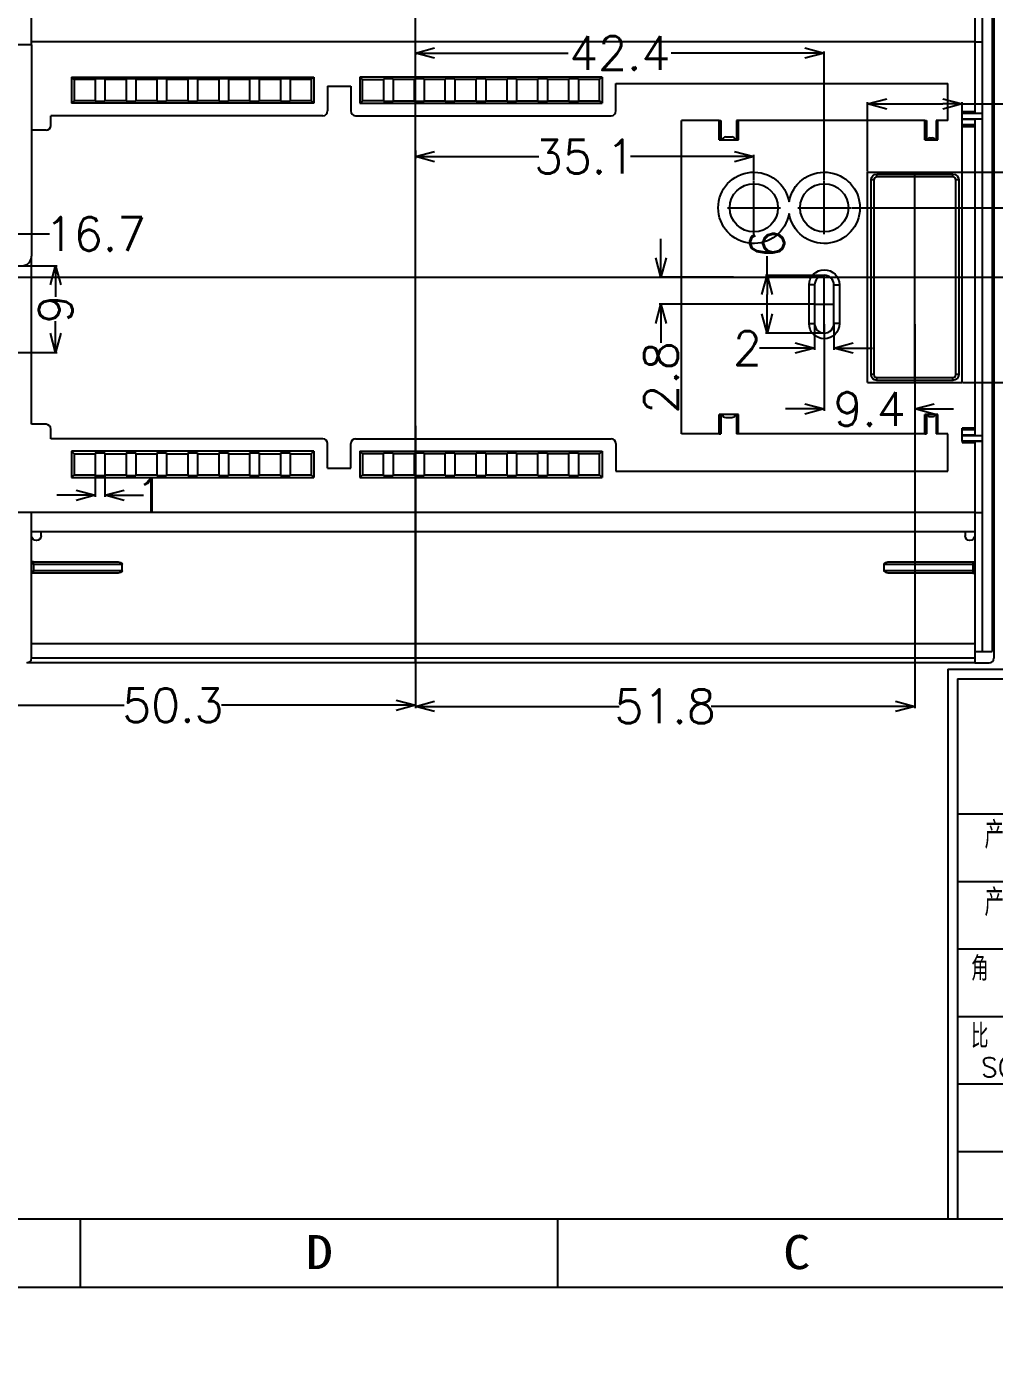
# Model space of a CAD drawing. Header units: millimetres. Extents: x 0 to 1853, y 0 to 821.
# Drawn here: x 1055.8 to 1156.1, y 392.6 to 531.5 of the extents above; entities that cross this region are included whole.
import ezdxf
from ezdxf.enums import TextEntityAlignment as Align
from ezdxf.lldxf.tags import DXFTag

# ---------------------------------------------------------------- set-up
doc = ezdxf.new("R2010")
doc.units = ezdxf.units.MM
doc.header["$MEASUREMENT"] = 0
doc.layers.get('0').update_dxf_attribs({"linetype": 'CONTINUOUS'})
doc.layers.get('Defpoints').update_dxf_attribs({"linetype": 'CONTINUOUS'})
for name, color, linetype in [('5', 7, 'CONTINUOUS'), ('6', 7, 'CONTINUOUS'), ('8', 7, 'CONTINUOUS')]:
    doc.layers.add(name, color=color, linetype=linetype)
doc.styles.get("Standard").update_dxf_attribs({"font": 'txt', "bigfont": 'gbcbig.shx'})
doc.styles.add('TEXTSTYLE_0', font='txt', dxfattribs={"width": 0.8})
doc.styles.add('TXT', font='txt.shx', dxfattribs={"bigfont": 'gbcbig.shx'})
tags = doc.linetypes.add('CENTER', pattern=[2, 1.25, -0.25, 0.25, -0.25]).pattern_tags.tags
tags[10:11] = [DXFTag(74, 4), DXFTag(75, 0), DXFTag(340, '0'), DXFTag(46, 0.0), DXFTag(50, 0.0), DXFTag(44, 0.0), DXFTag(45, 0.0)]
tags[8:9] = [DXFTag(74, 4), DXFTag(75, 0), DXFTag(340, '0'), DXFTag(46, 0.0), DXFTag(50, 0.0), DXFTag(44, 0.0), DXFTag(45, 0.0)]
tags[6:7] = [DXFTag(74, 4), DXFTag(75, 0), DXFTag(340, '0'), DXFTag(46, 0.0), DXFTag(50, 0.0), DXFTag(44, 0.0), DXFTag(45, 0.0)]
tags[4:5] = [DXFTag(74, 4), DXFTag(75, 0), DXFTag(340, '0'), DXFTag(46, 0.0), DXFTag(50, 0.0), DXFTag(44, 0.0), DXFTag(45, 0.0)]
doc.dimstyles.get("Standard").update_dxf_attribs({"dimtxt": 3.5, "dimasz": 2, "dimexe": 0.18, "dimexo": 0.0625, "dimgap": 0.09, "dimtad": 0, "dimzin": 0, "dimdsep": 46, "dimtxsty": 'Standard', "dimblk": 'OPEN30', "dimcen": 0.09, "dimclrd": 3, "dimclre": 3, "dimclrt": 6, "dimadec": 0, "dimazin": 0, "dimtfac": 1, "dimtdec": 4, "dimtofl": 0, "dimtmove": 0, "dimatfit": 3, "dimldrblk": 'OPEN30', "dimfxl": 0, "dimtolj": 1, "dimtzin": 0, "dimlwd": 0, "dimlwe": 0, "dimarcsym": 0})

# ---------------------------------------------------------------- blocks, each defined once
blk = doc.blocks.new('_Open30')
at = {"color": 0, "linetype": 'ByBlock', "lineweight": -2}
for p, q in [((-1, 0.268), (0, 0)), ((0, 0), (-1, -0.268)), ((0, 0), (-1, 0))]:
    blk.add_line(p, q, dxfattribs=at)
blk = doc.blocks.new('*D96')
at = {"color": 3}
for p, q in [((1096.07, 518.64), (1096.07, 517.84)), ((1131.17, 515.53), (1131.17, 518.2)), ((1098.07, 518.02), (1108.87, 518.02)), ((1129.17, 518.02), (1118.38, 518.02))]:
    blk.add_line(p, q, dxfattribs=at)
at = {"layer": 'Defpoints', "color": 0}
for p in [(1096.07, 518.7), (1096.07, 518.02), (1131.17, 515.46)]:
    blk.add_point(p, dxfattribs=at)
at = {"color": 3, "xscale": 2, "yscale": 2, "zscale": 2, "rotation": 180}
blk.add_blockref('_Open30', (1096.07, 518.02), dxfattribs=at)
at = {"color": 3, "xscale": 2, "yscale": 2, "zscale": 2}
blk.add_blockref('_Open30', (1131.17, 518.02), dxfattribs=at)
at = {"color": 6, "insert": (1113.62, 518.02), "char_height": 3.5, "attachment_point": 5}
blk.add_mtext('\\A1;35.1', dxfattribs=at)
blk = doc.blocks.new('*D97')
at = {"color": 3}
for p, q in [((1096.07, 528.87), (1096.07, 528.58)), ((1098.07, 528.76), (1111.93, 528.76)), ((1136.47, 528.76), (1122.61, 528.76)), ((1138.47, 515.53), (1138.47, 528.94))]:
    blk.add_line(p, q, dxfattribs=at)
at = {"layer": 'Defpoints', "color": 0}
for p in [(1096.07, 528.93), (1096.07, 528.76), (1138.47, 515.46)]:
    blk.add_point(p, dxfattribs=at)
at = {"color": 3, "xscale": 2, "yscale": 2, "zscale": 2, "rotation": 180}
blk.add_blockref('_Open30', (1096.07, 528.76), dxfattribs=at)
at = {"color": 3, "xscale": 2, "yscale": 2, "zscale": 2}
blk.add_blockref('_Open30', (1138.47, 528.76), dxfattribs=at)
at = {"color": 6, "insert": (1117.27, 528.76), "char_height": 3.5, "attachment_point": 5}
blk.add_mtext('\\A1;42.4', dxfattribs=at)
blk = doc.blocks.new('*D98')
at = {"color": 3}
for p, q in [((1160.04, 514.71), (1160.04, 516.71)), ((1141.29, 512.71), (1160.22, 512.71)), ((1141.29, 505.51), (1160.22, 505.51)), ((1160.04, 503.51), (1160.04, 501.51))]:
    blk.add_line(p, q, dxfattribs=at)
at = {"layer": 'Defpoints', "color": 0}
for p in [(1141.22, 512.71), (1141.22, 505.51), (1160.04, 505.51)]:
    blk.add_point(p, dxfattribs=at)
at = {"color": 3, "xscale": 2, "yscale": 2, "zscale": 2}
for p, rotation in [((1160.04, 512.71), 270), ((1160.04, 505.51), 90)]:
    blk.add_blockref('_Open30', p, dxfattribs=dict(at, rotation=rotation))
at = {"color": 6, "insert": (1160.04, 509.11), "char_height": 3.5, "attachment_point": 5, "rotation": 90}
blk.add_mtext('\\A1;7.2', dxfattribs=at)
blk = doc.blocks.new('*D99')
at = {"color": 3}
for p, q in [((1142.97, 516.48), (1142.97, 523.66)), ((1144.97, 523.48), (1150.77, 523.48)), ((1152.77, 516.48), (1152.77, 523.66)), ((1152.77, 523.48), (1158.43, 523.48))]:
    blk.add_line(p, q, dxfattribs=at)
at = {"layer": 'Defpoints', "color": 0}
for p in [(1152.77, 523.48), (1142.97, 516.41), (1152.77, 516.41)]:
    blk.add_point(p, dxfattribs=at)
at = {"color": 3, "xscale": 2, "yscale": 2, "zscale": 2, "rotation": 180}
blk.add_blockref('_Open30', (1142.97, 523.48), dxfattribs=at)
at = {"color": 3, "xscale": 2, "yscale": 2, "zscale": 2}
blk.add_blockref('_Open30', (1152.77, 523.48), dxfattribs=at)
at = {"color": 6, "insert": (1162.02, 523.48), "char_height": 3.5, "attachment_point": 5}
blk.add_mtext('\\A1;9.8', dxfattribs=at)
blk = doc.blocks.new('*D100')
at = {"color": 3}
for p, q in [((1152.27, 516.41), (1167.5, 516.41)), ((1167.32, 514.41), (1167.32, 496.61)), ((1152.84, 494.61), (1167.5, 494.61)), ((1167.32, 494.61), (1167.32, 491.45))]:
    blk.add_line(p, q, dxfattribs=at)
at = {"layer": 'Defpoints', "color": 0}
for p in [(1152.21, 516.41), (1152.77, 494.61), (1167.32, 494.61)]:
    blk.add_point(p, dxfattribs=at)
at = {"color": 3, "xscale": 2, "yscale": 2, "zscale": 2}
for p, rotation in [((1167.32, 516.41), 90), ((1167.32, 494.61), 270)]:
    blk.add_blockref('_Open30', p, dxfattribs=dict(at, rotation=rotation))
at = {"color": 6, "insert": (1167.32, 486.69), "char_height": 3.5, "attachment_point": 5, "rotation": 90}
blk.add_mtext('\\A1;21.8', dxfattribs=at)
blk = doc.blocks.new('*D109')
at = {"color": 3}
for p, q in [((1657.14, 691.76), (1661.99, 689.6)), ((1666.01, 687.77), (1666.19, 687.77)), ((1666.1, 687.68), (1666.1, 687.86))]:
    blk.add_line(p, q, dxfattribs=at)
at = {"layer": 'Defpoints', "color": 0}
for p in [(1663.81, 688.78), (1668.38, 686.75)]:
    blk.add_point(p, dxfattribs=at)
at = {"color": 3, "xscale": 2, "yscale": 2, "zscale": 2, "rotation": 335.9949340820313}
blk.add_blockref('_Open30', (1663.81, 688.78), dxfattribs=at)
at = {"color": 6, "insert": (1654.39, 692.98), "char_height": 3.5, "attachment_point": 5, "rotation": 335.9949}
blk.add_mtext('\\A1;∅5', dxfattribs=at)
blk = doc.blocks.new('*D115')
at = {"color": 3}
for p, q in [((1147.87, 496.02), (1147.87, 460.83)), ((1096.07, 490.12), (1096.07, 460.83)), ((1098.07, 461.01), (1117.22, 461.01)), ((1145.87, 461.01), (1126.73, 461.01))]:
    blk.add_line(p, q, dxfattribs=at)
at = {"layer": 'Defpoints', "color": 0}
for p in [(1147.87, 496.09), (1096.07, 490.18), (1096.07, 461.01)]:
    blk.add_point(p, dxfattribs=at)
at = {"color": 3, "xscale": 2, "yscale": 2, "zscale": 2, "rotation": 180}
blk.add_blockref('_Open30', (1096.07, 461.01), dxfattribs=at)
at = {"color": 3, "xscale": 2, "yscale": 2, "zscale": 2}
blk.add_blockref('_Open30', (1147.87, 461.01), dxfattribs=at)
at = {"color": 6, "insert": (1121.97, 461.01), "char_height": 3.5, "attachment_point": 5}
blk.add_mtext('\\A1;51.8', dxfattribs=at)
blk = doc.blocks.new('*D120')
at = {"color": 3}
for p, q in [((1062.88, 485.41), (1062.88, 482.73)), ((1063.88, 485.41), (1063.88, 482.73)), ((1060.88, 482.91), (1058.88, 482.91)), ((1065.88, 482.91), (1067.88, 482.91))]:
    blk.add_line(p, q, dxfattribs=at)
at = {"layer": 'Defpoints', "color": 0}
for p in [(1062.88, 485.47), (1063.88, 485.47), (1063.88, 482.91)]:
    blk.add_point(p, dxfattribs=at)
at = {"color": 3, "xscale": 2, "yscale": 2, "zscale": 2}
blk.add_blockref('_Open30', (1062.88, 482.91), dxfattribs=at)
at = {"color": 3, "xscale": 2, "yscale": 2, "zscale": 2, "rotation": 180}
blk.add_blockref('_Open30', (1063.88, 482.91), dxfattribs=at)
at = {"color": 6, "insert": (1068.55, 482.91), "char_height": 3.5, "attachment_point": 5}
blk.add_mtext('\\A1;1', dxfattribs=at)
blk = doc.blocks.new('*D121')
at = {"color": 3}
for p, q in [((1037.57, 504.58), (1037.57, 510.18)), ((1039.57, 510), (1052.27, 510)), ((1054.27, 504.58), (1054.27, 510.18)), ((1054.27, 510), (1058.14, 510))]:
    blk.add_line(p, q, dxfattribs=at)
at = {"layer": 'Defpoints', "color": 0}
for p in [(1054.27, 510), (1037.57, 504.51), (1054.27, 504.51)]:
    blk.add_point(p, dxfattribs=at)
at = {"color": 3, "xscale": 2, "yscale": 2, "zscale": 2, "rotation": 180}
blk.add_blockref('_Open30', (1037.57, 510), dxfattribs=at)
at = {"color": 3, "xscale": 2, "yscale": 2, "zscale": 2}
blk.add_blockref('_Open30', (1054.27, 510), dxfattribs=at)
at = {"color": 6, "insert": (1062.9, 510), "char_height": 3.5, "attachment_point": 5}
blk.add_mtext('\\A1;16.7', dxfattribs=at)
blk = doc.blocks.new('*D122')
at = {"color": 3}
for p, q in [((1045.77, 500.2), (1045.77, 460.95)), ((1096.07, 474.32), (1096.07, 460.95)), ((1047.77, 461.13), (1065.88, 461.13)), ((1094.07, 461.13), (1075.97, 461.13))]:
    blk.add_line(p, q, dxfattribs=at)
at = {"layer": 'Defpoints', "color": 0}
for p in [(1045.77, 500.27), (1096.07, 474.38), (1096.07, 461.13)]:
    blk.add_point(p, dxfattribs=at)
at = {"color": 3, "xscale": 2, "yscale": 2, "zscale": 2, "rotation": 180}
blk.add_blockref('_Open30', (1045.77, 461.13), dxfattribs=at)
at = {"color": 3, "xscale": 2, "yscale": 2, "zscale": 2}
blk.add_blockref('_Open30', (1096.07, 461.13), dxfattribs=at)
at = {"color": 6, "insert": (1070.92, 461.13), "char_height": 3.5, "attachment_point": 5}
blk.add_mtext('\\A1;50.3', dxfattribs=at)
blk = doc.blocks.new('*D124')
at = {"color": 3}
for p, q in [((1054.76, 506.71), (1058.94, 506.71)), ((1058.76, 504.71), (1058.76, 503.47)), ((1058.76, 499.71), (1058.76, 500.96)), ((1054.34, 497.71), (1058.94, 497.71))]:
    blk.add_line(p, q, dxfattribs=at)
at = {"layer": 'Defpoints', "color": 0}
for p in [(1054.7, 506.71), (1058.76, 506.71), (1054.27, 497.71)]:
    blk.add_point(p, dxfattribs=at)
at = {"color": 3, "xscale": 2, "yscale": 2, "zscale": 2}
for p, rotation in [((1058.76, 506.71), 90), ((1058.76, 497.71), 270)]:
    blk.add_blockref('_Open30', p, dxfattribs=dict(at, rotation=rotation))
at = {"color": 6, "insert": (1058.76, 502.21), "char_height": 3.5, "attachment_point": 5, "rotation": 90}
blk.add_mtext('\\A1;9', dxfattribs=at)
blk = doc.blocks.new('*D151')
at = {"color": 3}
for p, q in [((1137.47, 500.65), (1137.47, 497.98)), ((1139.47, 500.65), (1139.47, 497.98)), ((1135.47, 498.16), (1131.75, 498.16)), ((1141.47, 498.16), (1143.47, 498.16))]:
    blk.add_line(p, q, dxfattribs=at)
at = {"layer": 'Defpoints', "color": 0}
for p in [(1137.47, 500.71), (1139.47, 500.71), (1139.47, 498.16)]:
    blk.add_point(p, dxfattribs=at)
at = {"color": 3, "xscale": 2, "yscale": 2, "zscale": 2}
blk.add_blockref('_Open30', (1137.47, 498.16), dxfattribs=at)
at = {"color": 3, "xscale": 2, "yscale": 2, "zscale": 2, "rotation": 180}
blk.add_blockref('_Open30', (1139.47, 498.16), dxfattribs=at)
at = {"color": 6, "insert": (1130.5, 498.16), "char_height": 3.5, "attachment_point": 5}
blk.add_mtext('\\A1;2', dxfattribs=at)
blk = doc.blocks.new('*D152')
at = {"color": 3}
for p, q in [((1132.55, 505.71), (1132.55, 507.71)), ((1138.41, 505.71), (1132.37, 505.71)), ((1132.55, 501.71), (1132.55, 503.71)), ((1138.41, 499.71), (1132.37, 499.71))]:
    blk.add_line(p, q, dxfattribs=at)
at = {"layer": 'Defpoints', "color": 0}
for p in [(1132.55, 505.71), (1138.47, 505.71), (1138.47, 499.71)]:
    blk.add_point(p, dxfattribs=at)
at = {"color": 3, "xscale": 2, "yscale": 2, "zscale": 2}
for p, rotation in [((1132.55, 505.71), 90), ((1132.55, 499.71), 270)]:
    blk.add_blockref('_Open30', p, dxfattribs=dict(at, rotation=rotation))
at = {"color": 6, "insert": (1132.55, 508.97), "char_height": 3.5, "attachment_point": 5, "rotation": 90}
blk.add_mtext('\\A1;6', dxfattribs=at)
blk = doc.blocks.new('*D153')
at = {"color": 3}
for p, q in [((1138.47, 500.65), (1138.47, 491.67)), ((1147.87, 500.65), (1147.87, 491.67)), ((1136.47, 491.85), (1134.47, 491.85)), ((1149.87, 491.85), (1151.87, 491.85))]:
    blk.add_line(p, q, dxfattribs=at)
at = {"layer": 'Defpoints', "color": 0}
for p in [(1138.47, 500.71), (1147.87, 500.71), (1147.87, 491.85)]:
    blk.add_point(p, dxfattribs=at)
at = {"color": 3, "xscale": 2, "yscale": 2, "zscale": 2}
blk.add_blockref('_Open30', (1138.47, 491.85), dxfattribs=at)
at = {"color": 3, "xscale": 2, "yscale": 2, "zscale": 2, "rotation": 180}
blk.add_blockref('_Open30', (1147.87, 491.85), dxfattribs=at)
at = {"color": 6, "insert": (1143.17, 491.85), "char_height": 3.5, "attachment_point": 5}
blk.add_mtext('\\A1;9.4', dxfattribs=at)
blk = doc.blocks.new('*D154')
at = {"color": 3}
for p, q in [((1121.54, 507.51), (1121.54, 509.51)), ((1129.07, 505.51), (1121.36, 505.51)), ((1137.58, 502.71), (1121.36, 502.71)), ((1121.54, 500.71), (1121.54, 498.71))]:
    blk.add_line(p, q, dxfattribs=at)
at = {"layer": 'Defpoints', "color": 0}
for p in [(1121.54, 505.51), (1129.13, 505.51), (1137.64, 502.71)]:
    blk.add_point(p, dxfattribs=at)
at = {"color": 3, "xscale": 2, "yscale": 2, "zscale": 2}
for p, rotation in [((1121.54, 505.51), 270), ((1121.54, 502.71), 90)]:
    blk.add_blockref('_Open30', p, dxfattribs=dict(at, rotation=rotation))
at = {"color": 6, "insert": (1121.54, 495.12), "char_height": 3.5, "attachment_point": 5, "rotation": 90}
blk.add_mtext('\\A1;2.8', dxfattribs=at)
blk = doc.blocks.new('44aa')
at = {"color": 7, "linetype": 'Continuous'}
for p, q in [((-289.93, 7.07), (-7.07, 7.07)), ((-198, 0), (-198, 7.07)), ((-148.5, 0), (-148.5, 7.07)), ((-297, 0), (0, 0))]:
    blk.add_line(p, q, dxfattribs=at)
at = {"color": 2, "style": 'TEXTSTYLE_0', "width": 0.792988}
for s, p, p2 in [('D', (-174.65, 1.86), (-171.82, 1.86)), ('C', (-125.15, 1.86), (-122.32, 1.86))]:
    blk.add_text(s, height=3.54, dxfattribs=at).set_placement(p, p2, align=Align.FIT)
blk = doc.blocks.new('SUN_6HWZ35TKUHLG5E9ZFKZ2V2VAJLS')
blk.add_blockref('44aa', (0, 0))

msp = doc.modelspace()

# ---------------------------------------------------------------- linework, layer by layer
for p, q in [((1151.281, 464.862), (1252.281, 464.862)), ((1151.281, 464.862), (1151.281, 407.862)), ((1152.281, 463.862), (1152.281, 407.862)), ((1152.281, 463.862), (1252.281, 463.862)), ((1152.281, 449.862), (1252.281, 449.862)), ((1152.281, 442.862), (1252.281, 442.862)), ((1152.281, 435.862), (1252.281, 435.862)), ((1152.281, 428.862), (1252.281, 428.862)), ((1152.281, 421.862), (1252.281, 421.862)), ((1152.281, 414.862), (1252.281, 414.862)), ((1152.281, 407.862), (1252.281, 407.862))]:
    msp.add_line(p, q)
at = {"layer": '5', "color": 23}
for p, q in [((1057.273, 478.713), (1057.273, 479.113)), ((1153.073, 479.113), (1153.073, 478.713)), ((1056.473, 476.013), (1056.273, 476.013)), ((1056.473, 475.713), (1056.473, 476.013)), ((1056.473, 476.013), (1065.008, 476.013)), ((1056.473, 475.713), (1056.473, 475.113)), ((1065.673, 475.713), (1056.473, 475.713)), ((1056.473, 475.113), (1065.673, 475.113)), ((1056.473, 474.813), (1056.473, 475.113)), ((1065.673, 475.113), (1065.673, 475.713)), ((1144.673, 475.113), (1144.673, 475.713)), ((1153.873, 475.713), (1144.673, 475.713)), ((1144.673, 475.113), (1153.873, 475.113)), ((1145.338, 476.013), (1153.873, 476.013)), ((1153.873, 476.013), (1153.873, 475.713)), ((1153.873, 476.013), (1154.073, 476.013)), ((1153.873, 475.713), (1153.873, 475.113)), ((1153.873, 475.113), (1153.873, 474.813)), ((1056.473, 474.813), (1056.273, 474.813)), ((1065.008, 474.813), (1056.473, 474.813)), ((1153.873, 474.813), (1145.338, 474.813)), ((1153.873, 474.813), (1154.073, 474.813)), ((1154.073, 467.513), (1056.273, 467.513)), ((1154.072, 465.513), (1055.774, 465.513)), ((1154.072, 466.013), (1056.274, 466.013))]:
    msp.add_line(p, q, dxfattribs=at)
at = {"layer": '5', "color": 23, "extrusion": (0, 0, -1)}
for centre in [(-1056.773, 478.713), (-1153.573, 478.713)]:
    msp.add_arc(centre, 0.5, 180, 0, dxfattribs=at)
for centre, major_axis, start_param, end_param in [((1065.008, 475.713), (0.665, 0), 4.712389, 6.2831853), ((1065.008, 475.113), (-0.665, 0), 3.1415927, 4.712389), ((1145.338, 475.713), (-0.665, 0), 0, 1.5707963), ((1145.338, 475.113), (0.665, 0), 1.5707963, 3.1415927)]:
    msp.add_ellipse(centre, major_axis=major_axis, ratio=0.4512199, start_param=start_param, end_param=end_param, dxfattribs=at)
at = {"layer": '6', "color": 43}
for p, q in [((1128.273, 520.063), (1128.573, 520.063)), ((1128.573, 520.063), (1128.873, 520.063)), ((1149.473, 519.963), (1149.573, 519.963)), ((1149.573, 519.963), (1149.673, 519.963)), ((1143.623, 515.613), (1143.323, 515.613)), ((1143.323, 495.413), (1143.323, 515.613)), ((1143.623, 515.613), (1143.623, 495.413)), ((1143.923, 515.913), (1143.923, 516.213)), ((1143.923, 516.213), (1151.823, 516.213)), ((1151.823, 515.913), (1143.923, 515.913)), ((1151.823, 515.913), (1151.823, 516.213)), ((1152.123, 495.413), (1152.123, 515.613)), ((1152.423, 515.613), (1152.123, 515.613)), ((1152.423, 515.613), (1152.423, 495.413)), ((1143.623, 495.413), (1143.323, 495.413)), ((1143.923, 494.813), (1143.923, 495.113)), ((1143.923, 495.113), (1151.823, 495.113)), ((1151.823, 494.813), (1143.923, 494.813)), ((1151.823, 494.813), (1151.823, 495.113)), ((1152.423, 495.413), (1152.123, 495.413)), ((1128.273, 490.963), (1128.573, 490.963)), ((1128.573, 490.963), (1128.873, 490.963)), ((1149.473, 491.063), (1149.573, 491.063)), ((1149.573, 491.063), (1149.673, 491.063))]:
    msp.add_line(p, q, dxfattribs=at)
for centre, radius, start, end in [((1128.273, 519.663), 0.4, 90, 165.52128), ((1128.873, 519.663), 0.4, 14.47872, 90), ((1149.473, 519.563), 0.4, 90, 150), ((1149.673, 519.563), 0.4, 30, 90), ((1143.923, 515.613), 0.3, 90, 180), ((1151.823, 515.613), 0.3, 0, 90), ((1143.923, 495.413), 0.3, 180, 270), ((1151.823, 495.413), 0.3, 270, 0), ((1128.273, 491.363), 0.4, 194.47872, 270), ((1128.873, 491.363), 0.4, 270, 345.52128), ((1149.473, 491.463), 0.4, 210, 270), ((1149.673, 491.463), 0.4, 270, 330)]:
    msp.add_arc(centre, radius, start, end, dxfattribs=at)
at = {"layer": '6', "color": 43, "extrusion": (0, 0, -1)}
for centre, start, end in [((-1143.923, 515.613), 0, 90), ((-1151.823, 515.613), 90, 180), ((-1143.923, 495.413), 270, 0), ((-1151.823, 495.413), 180, 270)]:
    msp.add_arc(centre, 0.6, start, end, dxfattribs=at)
at = {"layer": '8', "color": 163}
for p, q in [((1056.273, 529.613), (1056.273, 545.513)), ((1156.073, 545.013), (1156.073, 466.013)), ((1154.073, 544.313), (1154.073, 529.913)), ((1154.873, 466.713), (1154.873, 544.313)), ((1155.873, 544.313), (1155.873, 466.713)), ((1056.273, 529.613), (1054.273, 529.613)), ((1154.073, 529.913), (1056.273, 529.913)), ((1056.273, 529.613), (1056.273, 507.713)), ((1154.073, 529.913), (1154.873, 529.913)), ((1154.073, 529.913), (1154.073, 522.539)), ((1086.973, 525.313), (1089.373, 525.313)), ((1086.973, 525.313), (1086.973, 522.763)), ((1089.373, 525.313), (1089.373, 522.763)), ((1116.873, 525.613), (1151.273, 525.613)), ((1116.873, 522.763), (1116.873, 525.613)), ((1151.273, 521.763), (1151.273, 525.613)), ((1154.073, 522.665), (1152.773, 522.665)), ((1152.773, 522.523), (1152.773, 522.665)), ((1152.773, 522.523), (1154.873, 522.523)), ((1152.773, 521.923), (1152.773, 522.523)), ((1154.073, 522.539), (1154.873, 522.539)), ((1086.473, 522.263), (1058.273, 522.263)), ((1058.273, 521.263), (1058.273, 522.263)), ((1089.873, 522.263), (1116.373, 522.263)), ((1123.673, 489.263), (1123.673, 521.763)), ((1127.573, 521.763), (1123.673, 521.763)), ((1127.573, 519.763), (1127.573, 521.763)), ((1127.573, 521.763), (1127.758, 521.763)), ((1127.758, 521.763), (1127.758, 519.763)), ((1129.388, 521.763), (1129.388, 519.763)), ((1129.573, 521.763), (1129.388, 521.763)), ((1129.573, 519.763), (1129.573, 521.763)), ((1148.899, 521.763), (1129.573, 521.763)), ((1148.899, 519.763), (1148.899, 521.763)), ((1148.899, 521.763), (1149.084, 521.763)), ((1149.084, 521.763), (1149.084, 519.763)), ((1150.063, 521.763), (1150.063, 519.763)), ((1150.248, 521.763), (1150.063, 521.763)), ((1150.248, 519.763), (1150.248, 521.763)), ((1151.273, 521.763), (1150.248, 521.763)), ((1152.773, 521.903), (1152.773, 521.923)), ((1154.873, 521.923), (1152.773, 521.923)), ((1152.773, 521.303), (1152.773, 521.903)), ((1152.773, 521.903), (1154.073, 521.903)), ((1154.073, 521.303), (1152.773, 521.303)), ((1152.773, 521.303), (1152.773, 521.161)), ((1152.773, 521.161), (1154.073, 521.161)), ((1154.073, 521.903), (1154.073, 489.123)), ((1057.773, 520.763), (1056.273, 520.763)), ((1127.573, 519.763), (1129.573, 519.763)), ((1148.899, 519.763), (1150.248, 519.763)), ((1142.973, 516.413), (1152.773, 516.413)), ((1142.973, 494.613), (1142.973, 516.413)), ((1152.773, 494.613), (1152.773, 516.413)), ((1056.273, 490.263), (1056.273, 507.713)), ((1136.898, 500.713), (1136.898, 504.713)), ((1137.473, 504.713), (1136.898, 504.713)), ((1137.473, 504.713), (1137.473, 500.713)), ((1139.473, 500.713), (1139.473, 504.713)), ((1139.473, 504.713), (1140.049, 504.713)), ((1140.049, 504.713), (1140.049, 500.713)), ((1136.898, 500.713), (1137.473, 500.713)), ((1140.049, 500.713), (1139.473, 500.713)), ((1142.973, 494.613), (1152.773, 494.613)), ((1129.573, 491.263), (1127.573, 491.263)), ((1127.573, 489.263), (1127.573, 491.263)), ((1127.758, 491.263), (1127.758, 489.263)), ((1129.388, 491.263), (1129.388, 489.263)), ((1129.573, 489.263), (1129.573, 491.263)), ((1150.248, 491.263), (1148.899, 491.263)), ((1148.899, 489.263), (1148.899, 491.263)), ((1149.084, 491.263), (1149.084, 489.263)), ((1150.063, 491.263), (1150.063, 489.263)), ((1150.248, 489.263), (1150.248, 491.263)), ((1057.773, 490.263), (1056.273, 490.263)), ((1058.273, 488.763), (1058.273, 489.763)), ((1127.573, 489.263), (1123.673, 489.263)), ((1127.573, 489.263), (1127.758, 489.263)), ((1129.573, 489.263), (1129.388, 489.263)), ((1148.899, 489.263), (1129.573, 489.263)), ((1148.899, 489.263), (1149.084, 489.263)), ((1150.248, 489.263), (1150.063, 489.263)), ((1151.273, 489.263), (1150.248, 489.263)), ((1151.273, 485.413), (1151.273, 489.263)), ((1154.073, 489.865), (1152.773, 489.865)), ((1152.773, 489.723), (1152.773, 489.865)), ((1152.773, 489.723), (1154.073, 489.723)), ((1152.773, 489.123), (1152.773, 489.723)), ((1154.073, 489.123), (1152.773, 489.123)), ((1152.773, 489.123), (1152.773, 489.103)), ((1152.773, 489.103), (1154.873, 489.103)), ((1152.773, 488.503), (1152.773, 489.103)), ((1086.473, 488.763), (1058.273, 488.763)), ((1086.973, 485.713), (1086.973, 488.263)), ((1089.373, 485.713), (1089.373, 488.263)), ((1089.873, 488.763), (1116.373, 488.763)), ((1116.873, 488.263), (1116.873, 485.413)), ((1154.873, 488.503), (1152.773, 488.503)), ((1152.773, 488.503), (1152.773, 488.361)), ((1152.773, 488.361), (1154.073, 488.361)), ((1154.873, 488.487), (1154.073, 488.487)), ((1154.073, 488.487), (1154.073, 481.113)), ((1086.973, 485.713), (1089.373, 485.713)), ((1116.873, 485.413), (1151.273, 485.413)), ((1056.273, 481.113), (1054.273, 481.113)), ((1056.273, 466.013), (1056.273, 481.113)), ((1154.073, 481.113), (1056.273, 481.113)), ((1154.073, 481.113), (1154.073, 466.713)), ((1154.073, 481.113), (1154.873, 481.113)), ((1154.073, 479.113), (1056.273, 479.113)), ((1154.073, 466.713), (1155.873, 466.713)), ((1154.073, 466.713), (1154.073, 465.513)), ((1154.073, 465.513), (1155.573, 465.513))]:
    msp.add_line(p, q, dxfattribs=at)
at = {"layer": '8', "color": 1, "linetype": 'CENTER', "ltscale": 8.128}
for p, q in [((1096.073, 465.513), (1096.073, 545.513)), ((1036.073, 505.513), (1156.073, 505.513))]:
    msp.add_line(p, q, dxfattribs=at)
at = {"layer": '8', "color": 151}
for p, q in [((1060.42, 526.268), (1085.529, 526.268)), ((1060.42, 526.268), (1060.42, 523.558)), ((1060.675, 526.013), (1060.42, 526.268)), ((1062.875, 526.013), (1060.675, 526.013)), ((1060.675, 526.013), (1060.675, 523.813)), ((1063.875, 526.093), (1062.875, 526.093)), ((1062.875, 526.093), (1062.875, 523.732)), ((1063.875, 526.093), (1063.875, 523.732)), ((1066.075, 526.013), (1063.875, 526.013)), ((1067.075, 526.093), (1066.075, 526.093)), ((1066.075, 526.093), (1066.075, 523.732)), ((1067.075, 526.093), (1067.075, 523.732)), ((1069.275, 526.013), (1067.075, 526.013)), ((1070.275, 526.093), (1069.275, 526.093)), ((1069.275, 526.093), (1069.275, 523.732)), ((1070.275, 526.093), (1070.275, 523.732)), ((1072.475, 526.013), (1070.275, 526.013)), ((1073.475, 526.093), (1072.475, 526.093)), ((1072.475, 526.093), (1072.475, 523.732)), ((1073.475, 526.093), (1073.475, 523.732)), ((1075.675, 526.013), (1073.475, 526.013)), ((1076.675, 526.093), (1075.675, 526.093)), ((1075.675, 526.093), (1075.675, 523.732)), ((1076.675, 526.093), (1076.675, 523.732)), ((1078.875, 526.013), (1076.675, 526.013)), ((1079.875, 526.093), (1078.875, 526.093)), ((1078.875, 526.093), (1078.875, 523.732)), ((1079.875, 526.093), (1079.875, 523.732)), ((1082.075, 526.013), (1079.875, 526.013)), ((1083.075, 526.093), (1082.075, 526.093)), ((1082.075, 526.093), (1082.075, 523.732)), ((1083.075, 526.093), (1083.075, 523.732)), ((1085.275, 526.013), (1083.075, 526.013)), ((1085.275, 526.013), (1085.529, 526.268)), ((1085.275, 526.013), (1085.275, 523.813)), ((1085.529, 526.268), (1085.529, 523.558)), ((1115.429, 526.268), (1090.319, 526.268)), ((1090.319, 526.268), (1090.319, 523.558)), ((1090.574, 526.013), (1090.319, 526.268)), ((1090.574, 526.013), (1092.774, 526.013)), ((1090.574, 523.813), (1090.574, 526.013)), ((1093.774, 526.093), (1092.774, 526.093)), ((1092.774, 526.093), (1092.774, 523.732)), ((1093.774, 526.093), (1093.774, 523.732)), ((1095.974, 526.013), (1093.774, 526.013)), ((1096.974, 526.093), (1095.974, 526.093)), ((1095.974, 523.732), (1095.974, 526.093)), ((1096.974, 526.093), (1096.974, 523.732)), ((1099.174, 526.013), (1096.974, 526.013)), ((1100.174, 526.093), (1099.174, 526.093)), ((1099.174, 523.732), (1099.174, 526.093)), ((1100.174, 526.093), (1100.174, 523.732)), ((1102.374, 526.013), (1100.174, 526.013)), ((1103.374, 526.093), (1102.374, 526.093)), ((1102.374, 523.732), (1102.374, 526.093)), ((1103.374, 526.093), (1103.374, 523.732)), ((1105.574, 526.013), (1103.374, 526.013)), ((1106.574, 526.093), (1105.574, 526.093)), ((1105.574, 523.732), (1105.574, 526.093)), ((1106.574, 526.093), (1106.574, 523.732)), ((1108.774, 526.013), (1106.574, 526.013)), ((1109.774, 526.093), (1108.774, 526.093)), ((1108.774, 523.732), (1108.774, 526.093)), ((1109.774, 526.093), (1109.774, 523.732)), ((1111.974, 526.013), (1109.774, 526.013)), ((1112.974, 526.093), (1111.974, 526.093)), ((1111.974, 523.732), (1111.974, 526.093)), ((1112.974, 526.093), (1112.974, 523.732)), ((1115.174, 526.013), (1112.974, 526.013)), ((1115.174, 526.013), (1115.429, 526.268)), ((1115.174, 523.813), (1115.174, 526.013)), ((1115.429, 526.268), (1115.429, 523.558)), ((1060.675, 523.813), (1060.42, 523.558)), ((1062.875, 523.813), (1060.675, 523.813)), ((1063.875, 523.732), (1062.875, 523.732)), ((1066.075, 523.813), (1063.875, 523.813)), ((1067.075, 523.732), (1066.075, 523.732)), ((1069.275, 523.813), (1067.075, 523.813)), ((1070.275, 523.732), (1069.275, 523.732)), ((1072.475, 523.813), (1070.275, 523.813)), ((1073.475, 523.732), (1072.475, 523.732)), ((1075.675, 523.813), (1073.475, 523.813)), ((1076.675, 523.732), (1075.675, 523.732)), ((1078.875, 523.813), (1076.675, 523.813)), ((1079.875, 523.732), (1078.875, 523.732)), ((1082.075, 523.813), (1079.875, 523.813)), ((1083.075, 523.732), (1082.075, 523.732)), ((1085.275, 523.813), (1083.075, 523.813)), ((1085.275, 523.813), (1085.529, 523.558)), ((1090.574, 523.813), (1090.319, 523.558)), ((1092.774, 523.813), (1090.574, 523.813)), ((1093.774, 523.732), (1092.774, 523.732)), ((1093.774, 523.813), (1095.974, 523.813)), ((1096.974, 523.732), (1095.974, 523.732)), ((1096.974, 523.813), (1099.174, 523.813)), ((1100.174, 523.732), (1099.174, 523.732)), ((1100.174, 523.813), (1102.374, 523.813)), ((1103.374, 523.732), (1102.374, 523.732)), ((1103.374, 523.813), (1105.574, 523.813)), ((1106.574, 523.732), (1105.574, 523.732)), ((1106.574, 523.813), (1108.774, 523.813)), ((1109.774, 523.732), (1108.774, 523.732)), ((1109.774, 523.813), (1111.974, 523.813)), ((1112.974, 523.732), (1111.974, 523.732)), ((1112.974, 523.813), (1115.174, 523.813)), ((1115.174, 523.813), (1115.429, 523.558)), ((1085.529, 523.558), (1060.42, 523.558)), ((1090.319, 523.558), (1115.429, 523.558)), ((1085.529, 487.468), (1060.42, 487.468)), ((1060.42, 487.468), (1060.42, 484.759)), ((1060.675, 487.214), (1060.42, 487.468)), ((1060.675, 487.214), (1062.875, 487.214)), ((1060.675, 487.214), (1060.675, 485.014)), ((1062.875, 487.294), (1063.875, 487.294)), ((1062.875, 487.294), (1062.875, 484.933)), ((1063.875, 487.294), (1063.875, 484.933)), ((1063.875, 487.214), (1066.075, 487.214)), ((1066.075, 487.294), (1067.075, 487.294)), ((1066.075, 487.294), (1066.075, 484.933)), ((1067.075, 487.294), (1067.075, 484.933)), ((1067.075, 487.214), (1069.275, 487.214)), ((1069.275, 487.294), (1070.275, 487.294)), ((1069.275, 487.294), (1069.275, 484.933)), ((1070.275, 487.294), (1070.275, 484.933)), ((1070.275, 487.214), (1072.475, 487.214)), ((1072.475, 487.294), (1073.475, 487.294)), ((1072.475, 487.294), (1072.475, 484.933)), ((1073.475, 487.294), (1073.475, 484.933)), ((1073.475, 487.214), (1075.675, 487.214)), ((1075.675, 487.294), (1076.675, 487.294)), ((1075.675, 487.294), (1075.675, 484.933)), ((1076.675, 487.294), (1076.675, 484.933)), ((1076.675, 487.214), (1078.875, 487.214)), ((1078.875, 487.294), (1079.875, 487.294)), ((1078.875, 487.294), (1078.875, 484.933)), ((1079.875, 487.294), (1079.875, 484.933)), ((1079.875, 487.214), (1082.075, 487.214)), ((1082.075, 487.294), (1083.075, 487.294)), ((1082.075, 487.294), (1082.075, 484.933)), ((1083.075, 487.294), (1083.075, 484.933)), ((1083.075, 487.214), (1085.275, 487.214)), ((1085.275, 487.214), (1085.529, 487.468)), ((1085.275, 487.214), (1085.275, 485.014)), ((1085.529, 487.468), (1085.529, 484.759)), ((1090.319, 487.468), (1115.429, 487.468)), ((1090.319, 487.468), (1090.319, 484.759)), ((1090.574, 487.214), (1090.319, 487.468)), ((1092.774, 487.214), (1090.574, 487.214)), ((1090.574, 487.214), (1090.574, 485.014)), ((1092.774, 487.294), (1093.774, 487.294)), ((1092.774, 484.933), (1092.774, 487.294)), ((1093.774, 487.294), (1093.774, 484.933)), ((1095.974, 487.214), (1093.774, 487.214)), ((1095.974, 487.294), (1096.974, 487.294)), ((1095.974, 484.933), (1095.974, 487.294)), ((1096.974, 487.294), (1096.974, 484.933)), ((1099.174, 487.214), (1096.974, 487.214)), ((1099.174, 487.294), (1100.174, 487.294)), ((1099.174, 484.933), (1099.174, 487.294)), ((1100.174, 487.294), (1100.174, 484.933)), ((1102.374, 487.214), (1100.174, 487.214)), ((1102.374, 487.294), (1103.374, 487.294)), ((1102.374, 484.933), (1102.374, 487.294)), ((1103.374, 487.294), (1103.374, 484.933)), ((1105.574, 487.214), (1103.374, 487.214)), ((1105.574, 487.294), (1106.574, 487.294)), ((1105.574, 484.933), (1105.574, 487.294)), ((1106.574, 487.294), (1106.574, 484.933)), ((1108.774, 487.214), (1106.574, 487.214)), ((1108.774, 487.294), (1109.774, 487.294)), ((1108.774, 484.933), (1108.774, 487.294)), ((1109.774, 487.294), (1109.774, 484.933)), ((1111.974, 487.214), (1109.774, 487.214)), ((1111.974, 487.294), (1112.974, 487.294)), ((1111.974, 484.933), (1111.974, 487.294)), ((1112.974, 487.294), (1112.974, 484.933)), ((1115.174, 487.214), (1112.974, 487.214)), ((1115.174, 487.214), (1115.429, 487.468)), ((1115.174, 485.014), (1115.174, 487.214)), ((1115.429, 487.468), (1115.429, 484.759)), ((1060.675, 485.014), (1060.42, 484.759)), ((1060.675, 485.014), (1062.875, 485.014)), ((1063.875, 484.933), (1062.875, 484.933)), ((1063.875, 485.014), (1066.075, 485.014)), ((1067.075, 484.933), (1066.075, 484.933)), ((1067.075, 485.014), (1069.275, 485.014)), ((1070.275, 484.933), (1069.275, 484.933)), ((1070.275, 485.014), (1072.475, 485.014)), ((1073.475, 484.933), (1072.475, 484.933)), ((1073.475, 485.014), (1075.675, 485.014)), ((1076.675, 484.933), (1075.675, 484.933)), ((1076.675, 485.014), (1078.875, 485.014)), ((1079.875, 484.933), (1078.875, 484.933)), ((1079.875, 485.014), (1082.075, 485.014)), ((1083.075, 484.933), (1082.075, 484.933)), ((1083.075, 485.014), (1085.275, 485.014)), ((1085.275, 485.014), (1085.529, 484.759)), ((1090.574, 485.014), (1090.319, 484.759)), ((1090.574, 485.014), (1092.774, 485.014)), ((1093.774, 484.933), (1092.774, 484.933)), ((1093.774, 485.014), (1095.974, 485.014)), ((1096.974, 484.933), (1095.974, 484.933)), ((1096.974, 485.014), (1099.174, 485.014)), ((1100.174, 484.933), (1099.174, 484.933)), ((1100.174, 485.014), (1102.374, 485.014)), ((1103.374, 484.933), (1102.374, 484.933)), ((1103.374, 485.014), (1105.574, 485.014)), ((1106.574, 484.933), (1105.574, 484.933)), ((1106.574, 485.014), (1108.774, 485.014)), ((1109.774, 484.933), (1108.774, 484.933)), ((1109.774, 485.014), (1111.974, 485.014)), ((1112.974, 484.933), (1111.974, 484.933)), ((1112.974, 485.014), (1115.174, 485.014)), ((1115.174, 485.014), (1115.429, 484.759)), ((1060.42, 484.759), (1085.529, 484.759)), ((1090.319, 484.759), (1115.429, 484.759))]:
    msp.add_line(p, q, dxfattribs=at)
at = {"layer": '8', "color": 1, "linetype": 'CENTER', "ltscale": 2.54}
for p, q in [((1131.173, 509.963), (1131.173, 515.463)), ((1138.473, 509.963), (1138.473, 515.463)), ((1128.423, 512.713), (1133.923, 512.713)), ((1135.723, 512.713), (1141.223, 512.713))]:
    msp.add_line(p, q, dxfattribs=at)
at = {"layer": '8', "color": 1, "linetype": 'CENTER', "ltscale": 0.99568}
for p, q in [((1147.873, 494.613), (1147.873, 516.413)), ((1142.973, 505.513), (1152.773, 505.513))]:
    msp.add_line(p, q, dxfattribs=at)
at = {"layer": '8', "color": 1, "linetype": 'CENTER', "ltscale": 0.2032}
for p, q in [((1138.473, 499.713), (1138.473, 505.713)), ((1137.473, 502.713), (1139.473, 502.713))]:
    msp.add_line(p, q, dxfattribs=at)
at = {"layer": '8', "color": 163}
for centre in [(1131.173, 512.713), (1138.473, 512.713)]:
    msp.add_circle(centre, 2.5, dxfattribs=at)
for centre, radius, start, end in [((1086.473, 522.763), 0.5, 270, 0), ((1089.873, 522.763), 0.5, 180, 270), ((1116.373, 522.763), 0.5, 270, 0), ((1057.773, 521.263), 0.5, 270, 0), ((1055.273, 507.713), 1, 270, 0), ((1138.473, 504.713), 1, 0, 180), ((1138.473, 500.713), 1, 180, 0), ((1057.773, 489.763), 0.5, 0, 90), ((1086.473, 488.263), 0.5, 0, 90), ((1089.873, 488.263), 0.5, 90, 180), ((1116.373, 488.263), 0.5, 0, 90), ((1055.773, 466.013), 0.5, 270, 0), ((1155.573, 466.013), 0.5, 270, 0)]:
    msp.add_arc(centre, radius, start, end, dxfattribs=at)
at = {"layer": '8', "color": 163, "extrusion": (0, 0, -1)}
for centre, radius, start, end in [((-1131.173, 512.713), 3.7, 189.43001, 170.56999), ((-1138.473, 512.713), 3.7, 9.43001, 350.56999), ((-1138.473, 504.713), 1.576, 0, 180), ((-1138.473, 500.713), 1.576, 180, 0)]:
    msp.add_arc(centre, radius, start, end, dxfattribs=at)

# ---------------------------------------------------------------- block references
msp.add_blockref('SUN_6HWZ35TKUHLG5E9ZFKZ2V2VAJLS', (1259.352, 400.79))

# ---------------------------------------------------------------- texts
at = {"color": 3, "style": 'TXT'}
for s, height, p in [('产品名称', 2.8, (1155.094, 446.269)), ('产品尺寸', 2.8, (1155.094, 439.269)), ('角 法', 2.5, (1153.702, 432.559)), ('比 例', 2.5, (1153.702, 425.559)), ('SCALE', 2, (1154.736, 422.573))]:
    msp.add_text(s, height=height, dxfattribs=at).set_placement(p)

# ---------------------------------------------------------------- dimensions: what is measured, and where the dimension line sits
for base, p1, p2, picture, middle in [((1663.812273475, 688.782428712), (0, 0), (0, 0), '*D109', (1654.389890783, 692.978541807)), ((1096.073, 528.762), (1138.473, 515.463), (1096.073, 528.934), '*D97', (1117.273, 528.762)), ((1152.773, 523.483), (1142.973, 516.413), (1152.773, 516.413), '*D99', (1162.022, 523.483)), ((1096.073, 518.02), (1131.173, 515.463), (1096.073, 518.701), '*D96', (1113.623, 518.02)), ((1160.036648578, 505.51292287), (1141.223359769, 512.71292287), (1141.223359769, 505.51292287), '*D98', (1160.036648578, 509.11292287)), ((1167.318, 494.613), (1152.209, 516.413), (1152.773, 494.613), '*D100', (1167.318, 486.69)), ((1054.273, 510.003), (1037.573, 504.513), (1054.273, 504.513), '*D121', (1062.899, 510.003)), ((1132.553027615, 505.71292287), (1138.473359769, 499.71292287), (1138.473359769, 505.71292287), '*D152', (1132.553027615, 508.969589537)), ((1121.537, 505.513), (1137.645, 502.713), (1129.129, 505.513), '*D154', (1121.537, 495.123)), ((1058.759, 506.713), (1054.273, 497.713), (1054.701, 506.713), '*D124', (1058.759, 502.213)), ((1096.073, 461.132), (1045.773, 500.265), (1096.073, 474.38), '*D122', (1070.923, 461.132)), ((1139.473, 498.164), (1137.473, 500.713), (1139.473, 500.713), '*D151', (1130.496, 498.164)), ((1147.873, 491.852), (1138.473, 500.713), (1147.873, 500.713), '*D153', (1143.173, 491.852)), ((1096.073, 461.01), (1147.873, 496.086), (1096.073, 490.184), '*D115', (1121.973, 461.01)), ((1063.875, 482.913), (1062.875, 485.472), (1063.875, 485.472), '*D120', (1068.548, 482.913))]:
    dim = msp.add_linear_dim(base=base, p1=p1, p2=p2, dimstyle='Standard')
    dim.commit()
    dim.dimension.update_dxf_attribs({"geometry": picture, "text_midpoint": middle, "dimtype": 160})

doc.saveas('drawing.dxf')
